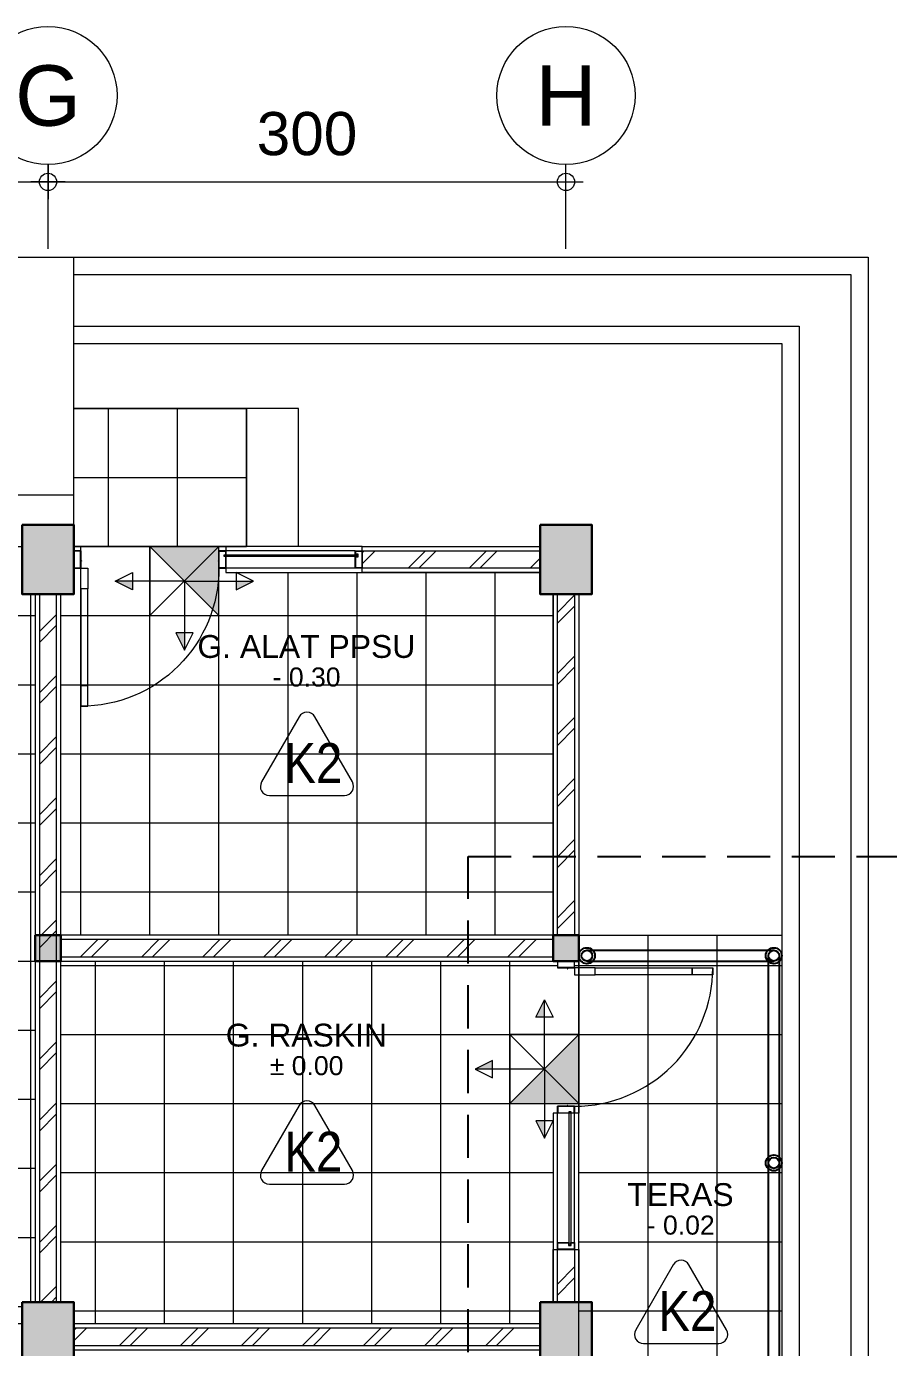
# Model space of a CAD drawing. Header units: millimetres. Extents: x -11 to 1625, y -267 to 180.
# Drawn here: x 1020.24 to 1025.24, y 138.45 to 146.1 of the extents above; entities that cross this region are included whole.
import ezdxf
from ezdxf.enums import TextEntityAlignment as Align

# ---------------------------------------------------------------- set-up
doc = ezdxf.new("R2010")
doc.units = ezdxf.units.MM
doc.linetypes.add('DASHED2', pattern=[0.375, 0.25, -0.125])
for name, color, linetype, lineweight in [('ars', 11, 'Continuous', 5), ('dinding', 5, 'Continuous', 15), ('keramik', 73, 'Continuous', 5), ('KOLOM', 1, 'Continuous', 30), ('kus', 63, 'Continuous', 15), ('KUSEN', 30, 'Continuous', 15), ('lan', 7, 'Continuous', 15), ('not', 7, 'Continuous', 20), ('sol kol', 8, 'Continuous', 0), ('START POINT', 8, 'Continuous', 9), ('TEXT KETERANGAN', 7, 'Continuous', 9), ('u', 6, 'Continuous', 20)]:
    doc.layers.add(name, color=color, linetype=linetype, lineweight=lineweight)
doc.layers.add('BESI', color=10, linetype='Continuous')
doc.styles.add('ISO', font='arial.ttf', dxfattribs={"width": 0.85})
doc.styles.add('S', font='SIMPLEX', dxfattribs={"width": 1.1})
doc.styles.get("Standard").update_dxf_attribs({"font": 'ARIALUNI.TTF'})
doc.dimstyles.new('SK100', dxfattribs={"dimtxt": 0.25, "dimasz": 0.1, "dimexe": 0.1, "dimexo": 0, "dimgap": 0.15, "dimtad": 1, "dimdec": 0, "dimlfac": 100, "dimzin": 12, "dimdsep": 46, "dimtxsty": 'Standard', "dimblk": 'BULAT', "dimcen": 0.1, "dimclrd": 256, "dimclre": 256, "dimclrt": 256, "dimadec": 0, "dimazin": 3, "dimtfac": 1, "dimtdec": 0, "dimtofl": 0, "dimtmove": 0, "dimatfit": 3, "dimldrblk": 'BULAT', "dimfxl": 0, "dimtolj": 1, "dimtzin": 0, "dimlwd": -1, "dimlwe": -1, "dimarcsym": 0})
pattern_1 = [(45, (-0.5, 3e-14), (-0.1767767, 0.1767767), []), (45, (-0.4375, 3e-14), (-0.1767767, 0.1767767), [])]
pattern_2 = [(45, (-1.5, 3e-14), (-0.1767767, 0.1767767), []), (45, (-1.4375, 3e-14), (-0.1767767, 0.1767767), [])]

# ---------------------------------------------------------------- blocks, each defined once
blk = doc.blocks.new('BULAT')
for p, q in [((0, -1), (0, 1)), ((-1, 0), (1, 0))]:
    blk.add_line(p, q)
blk.add_circle((0, 0), 0.5)
blk = doc.blocks.new('*D1110')
at = {"layer": 'Defpoints', "color": 0, "ltscale": 0.15}
for p in [(1020.3696, 145.1968), (1020.3696, 144.8083), (1017.3696, 144.7607)]:
    blk.add_point(p, dxfattribs=at)
at = {"layer": 'u', "ltscale": 0.15}
for p, q in [((1017.3696, 144.7607), (1017.3696, 145.2968)), ((1020.3696, 144.8083), (1020.3696, 145.2968)), ((1017.4696, 145.1968), (1020.2696, 145.1968))]:
    blk.add_line(p, q, dxfattribs=at)
at = {"layer": 'u', "ltscale": 0.15, "xscale": 0.1, "yscale": 0.1, "zscale": 0.1, "rotation": 180}
blk.add_blockref('BULAT', (1017.3696, 145.1968), dxfattribs=at)
at = {"layer": 'u', "ltscale": 0.15, "xscale": 0.1, "yscale": 0.1, "zscale": 0.1}
blk.add_blockref('BULAT', (1020.3696, 145.1968), dxfattribs=at)
at = {"layer": 'u', "ltscale": 0.15, "insert": (1018.8696, 145.4745), "char_height": 0.25, "attachment_point": 5}
blk.add_mtext('\\A1;300', dxfattribs=at)
blk = doc.blocks.new('*D1112')
at = {"layer": 'Defpoints', "color": 0, "ltscale": 0.15}
for p in [(1023.3696, 145.1968), (1020.3696, 144.8083), (1023.3696, 144.8083)]:
    blk.add_point(p, dxfattribs=at)
at = {"layer": 'u', "ltscale": 0.15}
for p, q in [((1020.3696, 144.8083), (1020.3696, 145.2968)), ((1023.3696, 144.8083), (1023.3696, 145.2968)), ((1020.4696, 145.1968), (1023.2696, 145.1968))]:
    blk.add_line(p, q, dxfattribs=at)
at = {"layer": 'u', "ltscale": 0.15, "xscale": 0.1, "yscale": 0.1, "zscale": 0.1, "rotation": 180}
blk.add_blockref('BULAT', (1020.3696, 145.1968), dxfattribs=at)
at = {"layer": 'u', "ltscale": 0.15, "xscale": 0.1, "yscale": 0.1, "zscale": 0.1}
blk.add_blockref('BULAT', (1023.3696, 145.1968), dxfattribs=at)
at = {"layer": 'u', "ltscale": 0.15, "insert": (1021.8696, 145.4745), "char_height": 0.25, "attachment_point": 5}
blk.add_mtext('\\A1;300', dxfattribs=at)
blk = doc.blocks.new('NAV')
blk.add_circle((0, -0.4), 0.4)
at = {"style": 'S', "width": 0.75, "flags": 4}
blk.add_attdef('AV', text='', height=0.3, dxfattribs=at).set_placement((0, -0.4), align=Align.MIDDLE)
blk = doc.blocks.new('KP')
at = {"layer": 'KOLOM'}
blk.add_lwpolyline([(0.075, -0.075), (-0.075, -0.075), (-0.075, 0.075), (0.075, 0.075), (0.075, -0.075)], dxfattribs=at)
blk = doc.blocks.new('K1')
at = {"layer": 'KOLOM'}
blk.add_lwpolyline([(0.2, 0.15), (-0.2, 0.15), (-0.2, -0.15), (0.2, -0.15), (0.2, 0.15)], dxfattribs=at)
blk = doc.blocks.new('D1')
at = {"layer": 'ars'}
h = blk.add_hatch(dxfattribs=at)
h.set_pattern_fill('TEMBOK', color=256, scale=0.25)
h.set_pattern_definition(pattern_1)
h.paths.add_polyline_path([(11.85, 14.2), (10.82, 14.2), (10.82, 14.3), (11.85, 14.3)])
h = blk.add_hatch(dxfattribs=at)
h.set_pattern_fill('TEMBOK', color=256, scale=0.25)
h.set_pattern_definition(pattern_1)
h.paths.add_polyline_path([(9.05, 9.95), (9.05, 14.05), (8.95, 14.05), (8.95, 9.95)])
h = blk.add_hatch(dxfattribs=at)
h.set_pattern_fill('TEMBOK', color=256, scale=0.25)
h.set_pattern_definition(pattern_2)
h.paths.add_polyline_path([(12.05, 14.05), (12.05, 12.075), (11.95, 12.075), (11.95, 14.05)])
h = blk.add_hatch(dxfattribs=at)
h.set_pattern_fill('TEMBOK', color=256, scale=0.25)
h.set_pattern_definition(pattern_1)
h.paths.add_polyline_path([(11.925, 12.05), (9.075, 12.05), (9.075, 11.95), (11.925, 11.95)])
h = blk.add_hatch(dxfattribs=at)
h.set_pattern_fill('TEMBOK', color=256, scale=0.25)
h.set_pattern_definition(pattern_2)
h.paths.add_polyline_path([(12.05, 10.255), (12.05, 9.95), (11.95, 9.95), (11.95, 10.255)])
h = blk.add_hatch(dxfattribs=at)
h.set_pattern_fill('TEMBOK', color=256, scale=0.25)
h.set_pattern_definition(pattern_1)
h.paths.add_polyline_path([(11.85, 9.8), (9.15, 9.8), (9.15, 9.7), (11.85, 9.7)])
at = {"layer": 'sol kol'}
for points in [[(8.85, 14.45), (8.85, 14.05), (9.15, 14.05), (9.15, 14.45)], [(11.85, 14.45), (11.85, 14.05), (12.15, 14.05), (12.15, 14.45)], [(8.925, 12.075), (9.075, 12.075), (9.075, 11.925), (8.925, 11.925)], [(11.925, 12.075), (12.075, 12.075), (12.075, 11.925), (11.925, 11.925)], [(8.85, 9.95), (8.85, 9.55), (9.15, 9.55), (9.15, 9.95)], [(11.85, 9.95), (11.85, 9.55), (12.15, 9.55), (12.15, 9.95)]]:
    blk.add_hatch(color=256, dxfattribs=at).paths.add_polyline_path(points)
for p, q in [((-12.75, 16), (13.75, 16)), ((13.75, 16), (13.75, 1.5)), ((9.15, 15.9), (13.65, 15.9)), ((13.65, 15.9), (13.65, 1.6)), ((9.15, 15.6), (13.35, 15.6)), ((13.35, 15.6), (13.35, 1.9)), ((9.15, 15.5), (13.25, 15.5)), ((13.25, 15.5), (13.25, 2))]:
    blk.add_line(p, q)
at = {"layer": 'ars'}
for points in [[(11.85, 14.2), (10.82, 14.2), (10.82, 14.3), (11.85, 14.3)], [(9.05, 9.95), (9.05, 14.05), (8.95, 14.05), (8.95, 9.95)], [(12.05, 14.05), (12.05, 12.075), (11.95, 12.075), (11.95, 14.05)], [(11.925, 12.05), (9.075, 12.05), (9.075, 11.95), (11.925, 11.95)], [(12.05, 10.255), (12.05, 9.95), (11.95, 9.95), (11.95, 10.255)], [(11.85, 9.8), (9.15, 9.8), (9.15, 9.7), (11.85, 9.7)]]:
    blk.add_lwpolyline(points, close=True, dxfattribs=at)
at = {"layer": 'BESI'}
for points in [[(12.1222, 11.9875), (13.2037, 11.9875)], [(13.1725, 2.3563), (13.1725, 11.9563)], [(13.235, 11.9563), (13.235, 2.3563)], [(12.1222, 11.925), (13.2037, 11.925)]]:
    blk.add_lwpolyline(points, dxfattribs=at)
for centre, radius in [((12.1212, 11.9563), 0.0463), ((12.1212, 11.9563), 0.0312), ((13.2037, 11.9563), 0.0463), ((13.2037, 11.9563), 0.0312), ((13.2037, 10.7563), 0.0463), ((13.2037, 10.7563), 0.0312)]:
    blk.add_circle(centre, radius, dxfattribs=at)
at = {"layer": 'dinding'}
for points in [[(11.85, 14.175), (10.82, 14.175), (10.82, 14.325), (11.85, 14.325)], [(9.075, 9.95), (9.075, 14.05), (8.925, 14.05), (8.925, 9.95)], [(12.075, 14.05), (12.075, 12.075), (11.925, 12.075), (11.925, 14.05)], [(11.925, 12.075), (9.075, 12.075), (9.075, 11.925), (11.925, 11.925)], [(12.075, 10.255), (12.075, 9.95), (11.925, 9.95), (11.925, 10.255)], [(11.85, 9.825), (9.15, 9.825), (9.15, 9.675), (11.85, 9.675)]]:
    blk.add_lwpolyline(points, close=True, dxfattribs=at)
at = {"layer": 'kus'}
for p, q in [((10.78, 14.3), (10.03, 14.3)), ((10.78, 14.278), (10.78, 14.3)), ((10.78, 14.3), (10.82, 14.3)), ((10.7815, 14.278), (10.78, 14.278)), ((10.78, 14.2), (10.78, 14.267)), ((10.78, 14.267), (10.7815, 14.267)), ((10.7815, 14.2755), (10.7815, 14.278)), ((10.7832, 14.2755), (10.7815, 14.2755)), ((10.7815, 14.267), (10.7815, 14.2695)), ((10.7815, 14.2695), (10.7832, 14.2695)), ((10.782, 14.298), (10.818, 14.298)), ((10.782, 14.28), (10.782, 14.298)), ((10.797, 14.28), (10.782, 14.28)), ((10.782, 14.202), (10.782, 14.265)), ((10.782, 14.265), (10.797, 14.265)), ((10.785, 14.278), (10.7832, 14.2755)), ((10.7832, 14.2695), (10.785, 14.267)), ((10.795, 14.278), (10.785, 14.278)), ((10.785, 14.267), (10.795, 14.267)), ((10.795, 14.267), (10.795, 14.278)), ((10.797, 14.265), (10.797, 14.28)), ((10.818, 14.298), (10.818, 14.202)), ((10.78, 14.2), (10.03, 14.2)), ((10.82, 14.2), (10.78, 14.2)), ((10.818, 14.202), (10.782, 14.202)), ((11.95, 10.295), (11.95, 11.045)), ((12.05, 10.295), (12.05, 11.045))]:
    blk.add_line(p, q, dxfattribs=at)
for points in [[(9.1949, 14.24), (9.19, 14.24), (9.19, 14.2385), (9.19, 14.2), (9.15, 14.2), (9.15, 14.3), (9.19, 14.3), (9.19, 14.2435), (9.1949, 14.2417)], [(9.188, 14.298), (9.152, 14.298), (9.152, 14.202), (9.188, 14.202)], [(9.9851, 14.24), (9.99, 14.24), (9.99, 14.2385), (9.99, 14.2), (10.03, 14.2), (10.03, 14.3), (9.99, 14.3), (9.99, 14.2435), (9.9851, 14.2417)], [(9.992, 14.298), (10.028, 14.298), (10.028, 14.202), (9.992, 14.202)], [(10.795, 14.2775), (10.795, 14.2675), (10.02, 14.2675), (10.02, 14.2775)], [(9.19, 14.2), (9.23, 14.2), (9.23, 14.08), (9.19, 14.08)], [(9.19, 13.52), (9.23, 13.52), (9.23, 14.08), (9.19, 14.08)], [(9.19, 13.4), (9.23, 13.4), (9.23, 13.52), (9.19, 13.52)], [(12.01, 11.8801), (12.01, 11.885), (12.0115, 11.885), (12.05, 11.885), (12.05, 11.925), (11.95, 11.925), (11.95, 11.885), (12.0065, 11.885), (12.0083, 11.8801)], [(11.952, 11.887), (11.952, 11.923), (12.048, 11.923), (12.048, 11.887)], [(12.05, 11.885), (12.05, 11.845), (12.17, 11.845), (12.17, 11.885)], [(12.73, 11.885), (12.73, 11.845), (12.17, 11.845), (12.17, 11.885)], [(12.85, 11.885), (12.85, 11.845), (12.73, 11.845), (12.73, 11.885)], [(12.01, 11.0899), (12.01, 11.085), (12.0115, 11.085), (12.05, 11.085), (12.05, 11.045), (11.95, 11.045), (11.95, 11.085), (12.0065, 11.085), (12.0083, 11.0899)], [(11.952, 11.083), (11.952, 11.047), (12.048, 11.047), (12.048, 11.083)], [(12.0275, 10.28), (12.0175, 10.28), (12.0175, 11.055), (12.0275, 11.055)]]:
    blk.add_lwpolyline(points, close=True, dxfattribs=at)
for points in [[(9.99, 14.2, -0.414214), (9.19, 13.4, -1.303225)], [(12.05, 11.085, 0.414214), (12.85, 11.885, 1.303225)]]:
    blk.add_lwpolyline(points, format="xyb", dxfattribs=at)
at = {"layer": 'KUSEN'}
for p, q in [((10.82, 14.3), (10.82, 14.2435)), ((10.82, 14.2435), (10.82, 14.2417)), ((10.82, 14.2417), (10.82, 14.24)), ((10.82, 14.24), (10.82, 14.2)), ((11.95, 10.255), (11.95, 10.295)), ((11.95, 10.295), (12.017, 10.295)), ((11.99, 10.255), (11.95, 10.255)), ((11.952, 10.257), (11.952, 10.293)), ((11.952, 10.293), (12.015, 10.293)), ((12.048, 10.257), (11.952, 10.257)), ((11.9917, 10.255), (11.99, 10.255)), ((11.9935, 10.255), (11.9917, 10.255)), ((12.05, 10.255), (11.9935, 10.255)), ((12.015, 10.293), (12.015, 10.278)), ((12.015, 10.278), (12.03, 10.278)), ((12.017, 10.295), (12.017, 10.2935)), ((12.017, 10.2935), (12.0195, 10.2935)), ((12.0195, 10.2918), (12.017, 10.29)), ((12.017, 10.29), (12.017, 10.28)), ((12.017, 10.28), (12.028, 10.28)), ((12.0195, 10.2935), (12.0195, 10.2918)), ((12.0255, 10.2918), (12.0255, 10.2935)), ((12.0255, 10.2935), (12.028, 10.2935)), ((12.028, 10.29), (12.0255, 10.2918)), ((12.028, 10.2935), (12.028, 10.295)), ((12.028, 10.295), (12.05, 10.295)), ((12.028, 10.28), (12.028, 10.29)), ((12.03, 10.278), (12.03, 10.293)), ((12.03, 10.293), (12.048, 10.293)), ((12.048, 10.293), (12.048, 10.257)), ((12.05, 10.295), (12.05, 10.255))]:
    blk.add_line(p, q, dxfattribs=at)
at = {"layer": 'lan'}
for p, q in [((9.15, 15.225), (9.15, 16)), ((9.15, 14.45), (9.15, 15.225)), ((10.45, 15.125), (9.15, 15.125)), ((10.15, 14.325), (10.15, 15.125)), ((10.45, 14.325), (10.45, 15.125)), ((6.15, 14.625), (9.15, 14.625)), ((10.03, 14.325), (9.15, 14.325)), ((12.075, 12.075), (13.25, 12.075)), ((12.075, 11.045), (12.075, 11.925))]:
    blk.add_line(p, q, dxfattribs=at)
for points in [[(10.82, 14.325), (10.03, 14.325), (10.03, 14.175), (10.82, 14.175)], [(12.075, 10.255), (12.075, 11.045), (11.925, 11.045), (11.925, 10.255)]]:
    blk.add_lwpolyline(points, close=True, dxfattribs=at)
at = {"layer": 'KOLOM'}
for name, p, rotation in [('K1', (9, 14.25), 90), ('K1', (12, 14.25), 90), ('KP', (9, 12), 180), ('KP', (12, 12), 180), ('K1', (9, 9.75), 90), ('K1', (12, 9.75), 90)]:
    blk.add_blockref(name, p, dxfattribs=dict(at, rotation=rotation))
blk = doc.blocks.new('STARTGO')
at = {"layer": 'START POINT'}
for points in [[(282.6751, 121.4555), (282.7251, 121.4555), (282.7251, 121.5555)], [(282.4251, 121.2055), (282.4251, 121.1555), (282.3251, 121.1555)], [(283.0251, 121.2055), (283.0251, 121.1555), (283.1251, 121.1555)]]:
    blk.add_hatch(color=256, dxfattribs=at).paths.add_polyline_path(points)
h = blk.add_hatch(color=256, dxfattribs=at)
h.paths.add_polyline_path([(282.9251, 120.9555), (282.7251, 121.1555), (282.5251, 120.9555)])
h.paths.add_polyline_path([(282.9251, 121.3555), (282.7251, 121.1555), (282.9251, 120.9555)])
for p, q in [((282.7251, 121.1555), (282.7251, 121.5555)), ((282.9251, 120.9555), (282.5251, 121.3555)), ((282.5251, 120.9555), (282.9251, 121.3555)), ((282.7251, 121.1555), (282.3251, 121.1555)), ((282.7251, 121.1555), (283.1251, 121.1555))]:
    blk.add_line(p, q, dxfattribs=at)
for points in [[(282.7751, 121.4555), (282.6751, 121.4555), (282.7251, 121.5555), (282.7751, 121.4555)], [(282.4251, 121.1055), (282.4251, 121.2055), (282.3251, 121.1555), (282.4251, 121.1055)], [(283.0251, 121.1055), (283.0251, 121.2055), (283.1251, 121.1555), (283.0251, 121.1055)]]:
    blk.add_lwpolyline(points, dxfattribs=at)
blk.add_lwpolyline([(282.9251, 120.9555), (282.5251, 120.9555), (282.5251, 121.3555), (282.9251, 121.3555)], close=True, dxfattribs=at)
blk = doc.blocks.new('NOTASI RUANG')
at = {"layer": 'not'}
for height, p in [(0.26, (-0.011, 0.3)), (0.175, (-0.009, -0.017))]:
    blk.add_attdef('RUANG', text='', height=height, dxfattribs=at).set_placement(p, align=Align.MIDDLE_CENTER)
blk = doc.blocks.new('KR2')
at = {"layer": 'TEXT KETERANGAN', "color": 2}
blk.add_lwpolyline([(-0.087, 0.873), (-0.504, 0.15, 0.57735), (-0.418, 0), (0.418, 0, 0.57735), (0.504, 0.15), (0.087, 0.873, 0.57735)], format="xyb", close=True, dxfattribs=at)
at = {"layer": 'TEXT KETERANGAN', "color": 6, "style": 'ISO', "width": 0.85}
blk.add_text('K2', height=0.444, dxfattribs=at).set_placement((-0.252, 0.137))

msp = doc.modelspace()

# ---------------------------------------------------------------- hatches: boundary and pattern name
at = {"layer": 'keramik'}
h = msp.add_hatch(dxfattribs=at)
h.set_pattern_fill('_USER', color=256, scale=0.4, style=0, double=1, pattern_type=0)
h.set_pattern_definition([(0, (1021.51956, 143.08567), (0, 0.4), []), (90, (1021.51956, 143.08567), (-0.4, 2e-17), [])])
h.paths.add_polyline_path([(1020.519557, 143.885667), (1021.519557, 143.885667), (1021.519557, 143.085667), (1020.519557, 143.085667)])
h = msp.add_hatch(dxfattribs=at)
h.set_pattern_fill('_USER', color=256, scale=0.4, style=0, double=1, pattern_type=0)
h.set_pattern_definition([(0, (1019.06956, 143.08567), (0, 0.4), []), (90, (1019.06956, 143.08567), (-0.4, 2e-17), [])])
h.paths.add_polyline_path([(1017.519557, 138.585667), (1017.519557, 138.710667), (1017.444557, 138.710667), (1017.444557, 142.810667), (1017.519557, 142.810667), (1017.519557, 143.085667), (1020.219557, 143.085667), (1020.219557, 142.810667), (1020.294557, 142.810667), (1020.294557, 138.710667), (1020.219557, 138.710667), (1020.219557, 138.585667)])
h = msp.add_hatch(dxfattribs=at)
h.set_pattern_fill('_USER', color=256, scale=0.4, style=0, double=1, pattern_type=0)
h.set_pattern_definition([(0, (1020.95956, 143.08567), (0, 0.4), []), (90, (1020.95956, 143.08567), (-0.4, 2e-17), [])])
h.paths.add_polyline_path([(1020.519557, 143.085667), (1021.399557, 143.085667), (1021.399557, 143.060667), (1021.359557, 143.060667), (1021.359557, 143.004173), (1021.3546687, 143.0024143), (1021.3546687, 143.000667), (1021.359557, 143.000667), (1021.359557, 142.960667), (1021.399557, 142.960667), (1021.399557, 142.935667), (1023.219557, 142.935667), (1023.219557, 142.810667), (1023.294557, 142.810667), (1023.294557, 140.835667), (1020.444557, 140.835667), (1020.444557, 142.810667), (1020.519557, 142.810667), (1020.519557, 142.960667), (1020.559557, 142.960667), (1020.559557, 143.000667), (1020.5644453, 143.000667), (1020.5644453, 143.0024143), (1020.559557, 143.004173), (1020.559557, 143.060667), (1020.519557, 143.060667)])
h = msp.add_hatch(dxfattribs=at)
h.set_pattern_fill('_USER', color=256, scale=0.4, style=0, double=1, pattern_type=0)
h.set_pattern_definition([(0, (1023.44456, 137.46067), (0, 0.4), []), (90, (1023.44456, 137.46067), (-0.4, 2e-17), [])])
h.paths.add_polyline_path([(1024.619557, 137.070667), (1023.444557, 137.070667), (1023.444557, 140.835667), (1024.619557, 140.835667)])
h = msp.add_hatch(dxfattribs=at)
h.set_pattern_fill('_USER', color=256, scale=0.4, style=0, double=1, pattern_type=0)
h.set_pattern_definition([(0, (1023.44456, 140.66067), (0, 0.4), []), (90, (1023.44456, 140.66067), (-0.4, 2e-17), [])])
h.paths.add_polyline_path([(1020.444557, 140.685667), (1023.319557, 140.685667), (1023.319557, 140.645667), (1023.3760509, 140.645667), (1023.3778097, 140.6407787), (1023.379557, 140.6407787), (1023.379557, 140.645667), (1023.419557, 140.645667), (1023.419557, 140.685667), (1023.444557, 140.685667), (1023.444557, 139.805667), (1023.419557, 139.805667), (1023.419557, 139.845667), (1023.379557, 139.845667), (1023.379557, 139.8505553), (1023.3778097, 139.8505553), (1023.3760509, 139.845667), (1023.319557, 139.845667), (1023.319557, 139.805667), (1023.294557, 139.805667), (1023.294557, 138.710667), (1023.219557, 138.710667), (1023.219557, 138.585667), (1020.519557, 138.585667), (1020.519557, 138.710667), (1020.444557, 138.710667)])

# ---------------------------------------------------------------- linework, layer by layer
at = {"linetype": 'DASHED2'}
msp.add_lwpolyline([(1022.802589, 141.2909441), (1026.8752462, 141.2909441), (1026.8752462, 130.9211957), (1022.802589, 130.9211957)], close=True, dxfattribs=at)
at = {"layer": 'keramik'}
msp.add_lwpolyline([(1020.519557, 143.885667), (1021.519557, 143.885667), (1021.519557, 143.085667), (1020.519557, 143.085667)], close=True, dxfattribs=at)
for points in [[(1017.519557, 138.585667), (1017.519557, 138.710667), (1017.444557, 138.710667), (1017.444557, 142.810667), (1017.519557, 142.810667), (1017.519557, 143.085667), (1020.219557, 143.085667), (1020.219557, 142.810667), (1020.294557, 142.810667), (1020.294557, 138.710667), (1020.219557, 138.710667), (1020.219557, 138.585667), (1017.519557, 138.585667)], [(1020.519557, 143.085667), (1021.399557, 143.085667), (1021.399557, 143.060667), (1021.359557, 143.060667), (1021.359557, 143.004173), (1021.3546687, 143.0024143), (1021.3546687, 143.000667), (1021.359557, 143.000667), (1021.359557, 142.960667), (1021.399557, 142.960667), (1021.399557, 142.935667), (1023.219557, 142.935667), (1023.219557, 142.810667), (1023.294557, 142.810667), (1023.294557, 140.835667), (1020.444557, 140.835667), (1020.444557, 142.810667), (1020.519557, 142.810667), (1020.519557, 142.960667), (1020.559557, 142.960667), (1020.559557, 143.000667), (1020.5644453, 143.000667), (1020.5644453, 143.0024143), (1020.559557, 143.004173), (1020.559557, 143.060667), (1020.519557, 143.060667), (1020.519557, 143.085667)], [(1024.619557, 137.070667), (1023.444557, 137.070667), (1023.444557, 140.835667), (1024.619557, 140.835667), (1024.619557, 137.070667)], [(1020.444557, 140.685667), (1023.319557, 140.685667), (1023.319557, 140.645667), (1023.3760509, 140.645667), (1023.3778097, 140.6407787), (1023.379557, 140.6407787), (1023.379557, 140.645667), (1023.419557, 140.645667), (1023.419557, 140.685667), (1023.444557, 140.685667), (1023.444557, 139.805667), (1023.419557, 139.805667), (1023.419557, 139.845667), (1023.379557, 139.845667), (1023.379557, 139.8505553), (1023.3778097, 139.8505553), (1023.3760509, 139.845667), (1023.319557, 139.845667), (1023.319557, 139.805667), (1023.294557, 139.805667), (1023.294557, 138.710667), (1023.219557, 138.710667), (1023.219557, 138.585667), (1020.519557, 138.585667), (1020.519557, 138.710667), (1020.444557, 138.710667), (1020.444557, 140.685667)]]:
    msp.add_lwpolyline(points, dxfattribs=at)

# ---------------------------------------------------------------- block references
at = {"layer": 'keramik', "color": 4}
msp.add_blockref('D1', (1011.369557, 128.760667), dxfattribs=at)
at = {"layer": 'lan', "xscale": -1}
for p, rotation in [((738.4344095, 264.0411727), 180), ((1144.4000627, 422.7858145), 90.0000000000163)]:
    msp.add_blockref('STARTGO', p, dxfattribs=dict(at, rotation=rotation))
at = {"layer": 'not'}
ref = msp.add_blockref('NAV', (1020.369557, 146.0967741), dxfattribs=at)
ref.add_attrib('AV', 'G', dxfattribs={"layer": '0', "height": 0.35, "flags": 4}).set_placement((1020.369557, 145.6967741), align=Align.MIDDLE)
ref = msp.add_blockref('NAV', (1023.369557, 146.0967741), dxfattribs=at)
ref.add_attrib('AV', 'H', dxfattribs={"layer": '0', "height": 0.35, "flags": 4}).set_placement((1023.369557, 145.6967741), align=Align.MIDDLE)
ref = msp.add_blockref('NOTASI RUANG', (1021.8721678, 142.3400142), dxfattribs=dict(at, xscale=0.5572442899154866, yscale=0.5572442899154866, zscale=0.5572442899154866))
ref.add_attrib('RUANG', '- 0.30', dxfattribs={"height": 0.1101454}).set_placement((1021.8673372, 142.3303963), align=Align.MIDDLE_CENTER)
ref.add_attrib('RUANG', 'G. ALAT PPSU', dxfattribs={"height": 0.132174482}).set_placement((1021.8659417, 142.5070691), align=Align.MIDDLE_CENTER)
ref = msp.add_blockref('NOTASI RUANG', (1021.8721678, 140.0900142), dxfattribs=dict(at, xscale=0.5572442899154866, yscale=0.5572442899154866, zscale=0.5572442899154866))
ref.add_attrib('RUANG', '%%P 0.00', dxfattribs={"height": 0.1101454}).set_placement((1021.8673372, 140.0803963), align=Align.MIDDLE_CENTER)
ref.add_attrib('RUANG', 'G. RASKIN', dxfattribs={"height": 0.13217448}).set_placement((1021.8659417, 140.2570691), align=Align.MIDDLE_CENTER)
ref = msp.add_blockref('NOTASI RUANG', (1024.0390361, 139.1668722), dxfattribs=dict(at, xscale=0.5572442899154866, yscale=0.5572442899154866, zscale=0.5572442899154866))
ref.add_attrib('RUANG', '- 0.02', dxfattribs={"height": 0.1101454}).set_placement((1024.0342055, 139.1572543), align=Align.MIDDLE_CENTER)
ref.add_attrib('RUANG', 'TERAS', dxfattribs={"height": 0.13217448}).set_placement((1024.03281, 139.3339271), align=Align.MIDDLE_CENTER)
at = {"layer": 'TEXT KETERANGAN', "xscale": 0.5216893565576599, "yscale": 0.5216893565576599, "zscale": 0.52168935655764}
for p in [(1021.869557, 141.6448587), (1021.869557, 139.3948587), (1024.0362141, 138.4717162)]:
    msp.add_blockref('KR2', p, dxfattribs=at)

# ---------------------------------------------------------------- dimensions: what is measured, and where the dimension line sits
at = {"layer": 'u', "ltscale": 0.15}
for base, p1, p2, picture, middle in [((1020.369557, 145.1967741), (1017.369557, 144.760667), (1020.369557, 144.8082637), '*D1110', (1018.869557, 145.1967741)), ((1023.369557, 145.1967741), (1020.369557, 144.8082637), (1023.369557, 144.8082637), '*D1112', (1021.869557, 145.1967741))]:
    dim = msp.add_linear_dim(base=base, p1=p1, p2=p2, dimstyle='SK100', dxfattribs=at)
    dim.commit()
    dim.dimension.update_dxf_attribs({"geometry": picture, "text_midpoint": middle, "dimtype": 160})

doc.saveas('drawing.dxf')
